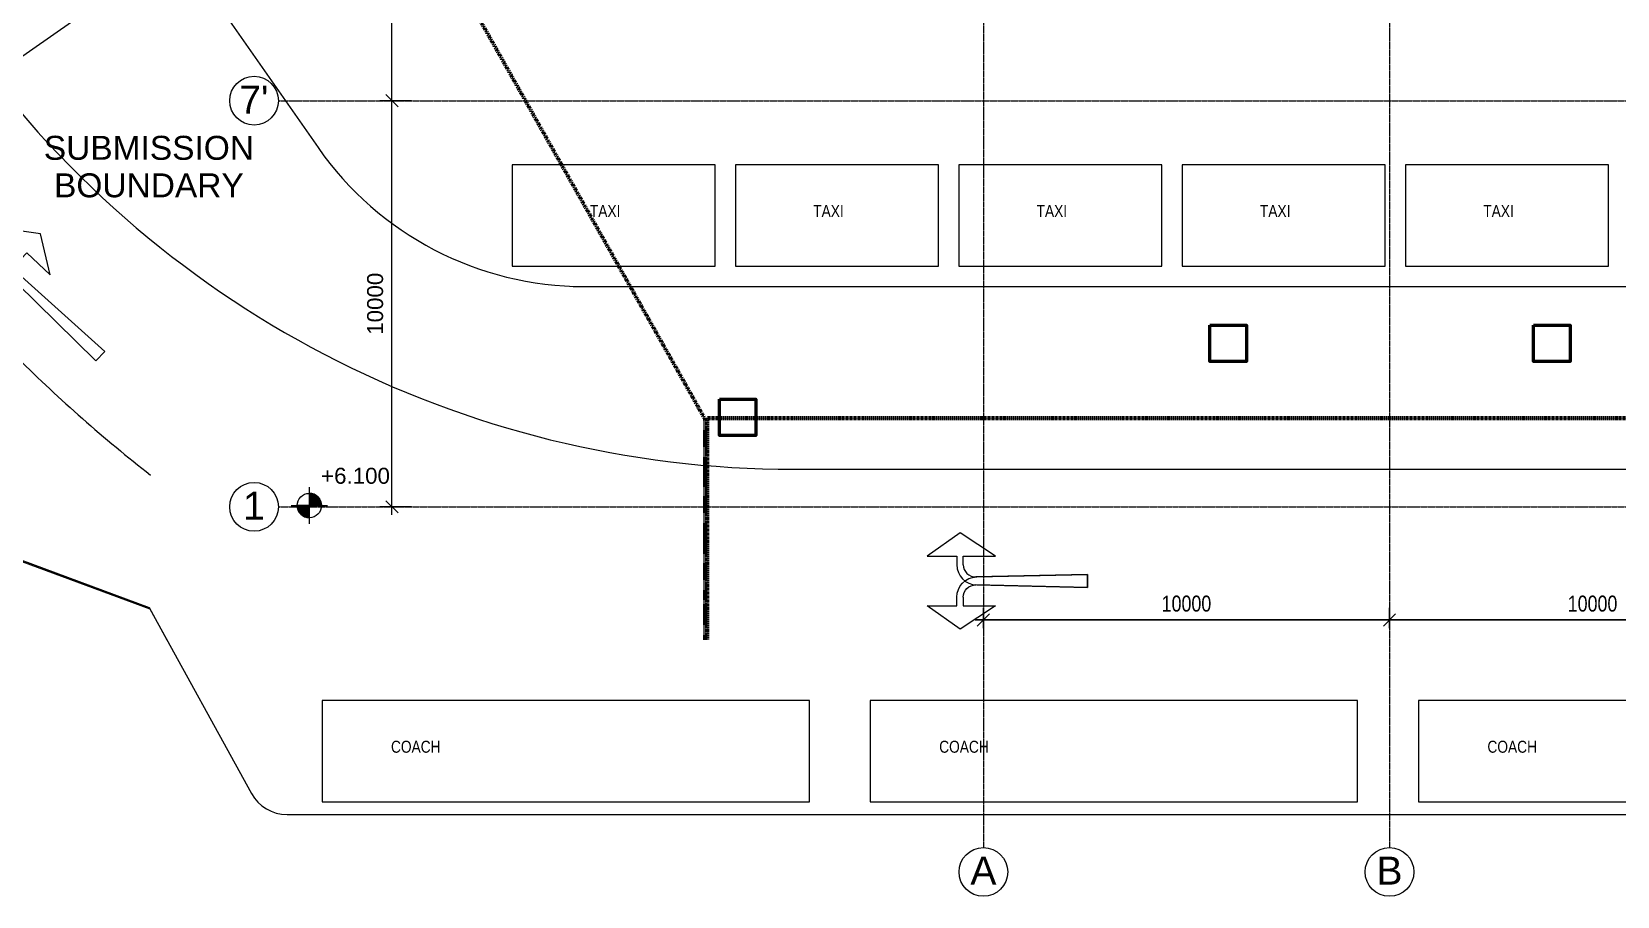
# Model space of a CAD drawing. Header units: millimetres. Extents: x -1578195 to 622687, y -255792 to 391308.
# Drawn here: x -16584 to 22461, y 123417 to 144705 of the extents above; entities that cross this region are included whole.
import ezdxf

# ---------------------------------------------------------------- set-up
doc = ezdxf.new("R2010")
doc.units = ezdxf.units.MM
for name, pattern in [('Dash dot', [14, 6, -4, 0, -4]), ('Double dash', [24.5, 10, -3, 2, -3, 2, -4.5]), ('Grid Line', [21, 12, -3, 3, -3])]:
    doc.linetypes.add(name, pattern=pattern)
for name, color, linetype, lineweight in [('0-1', 7, 'Continuous', 5), ('A-ANNO-DIMS', 7, 'Continuous', 9), ('A-DETL', 102, 'Continuous', 5), ('A-DETL-3', 102, 'Dash dot', 70), ('A-FLOR', 7, 'Continuous', 18), ('C-PROP-LINE', 7, 'Double dash', 70), ('G-ANNO-DIMS', 111, 'Continuous', 5), ('G-ANNO-TEXT', 7, 'Continuous', 5), ('OAP280_C', 210, 'Continuous', 50), ('OAP832', 7, 'Continuous', 9), ('OAP832_1', 7, 'Continuous', 9), ('S-COLS-3', 7, 'Continuous', 35), ('S-GRID-1', 7, 'Grid Line', 5), ('S-GRID-IDEN', 7, 'Continuous', 5), ('UNDERLINE', 10, 'Continuous', 35)]:
    doc.layers.add(name, color=color, linetype=linetype, lineweight=lineweight)
doc.styles.add('Arial', font='arial.ttf', dxfattribs={"height": 393.413174})
doc.styles.add('Arial Narrow_1', font='ARIALN.TTF', dxfattribs={"height": 294.984802})
doc.styles.add('Arial_11', font='arial.ttf', dxfattribs={"width": 0.8, "height": 12.5})
doc.styles.add('Arial_3', font='arial.ttf', dxfattribs={"height": 590.11976})
doc.styles.add('Arial_4', font='arial.ttf', dxfattribs={"height": 688.473054})
doc.dimstyles.new('Diagonal_-_2_0mm_Arial', dxfattribs={"dimscale": 304.8, "dimtxt": 500, "dimasz": 0.984252, "dimexe": 0.984252, "dimexo": 0.984252, "dimgap": 0.656168, "dimtad": 1, "dimdec": 0, "dimrnd": 5, "dimzin": 0, "dimdsep": 46, "dimtxsty": 'Arial_11', "dimblk1": 'OBLIQUE', "dimblk2": 'OBLIQUE', "dimsah": 1, "dimcen": 0.09, "dimdle": 0.656168, "dimadec": 0, "dimazin": 0, "dimtfac": 1, "dimtdec": 4, "dimtix": 1, "dimtmove": 0, "dimatfit": 3, "dimfxl": 1, "dimtvp": 1, "dimtolj": 1, "dimtzin": 0, "dimarcsym": 2})

# ---------------------------------------------------------------- blocks, each defined once
blk = doc.blocks.new('Grid - 3mm-2917264-B1_F PLAN _2 OF 2_')
at = {"layer": 'S-GRID-IDEN'}
blk.add_circle((0, 0), 3, dxfattribs=at)
blk = doc.blocks.new('Family - ___-2785461-B1_F PLAN _2 OF 2_')
at = {"layer": 'C-PROP-LINE'}
for p, q in [((-9024, 151156), (0, 135156)), ((0, 135156), (0, 130728)), ((0, 130728), (0, 130471)), ((0, 130471), (0, 129732))]:
    blk.add_line(p, q, dxfattribs=at)
blk = doc.blocks.new('Family - ___-36030423-B1_F PLAN _2 OF 2_')
at = {"layer": 'C-PROP-LINE'}
for p, q in [((-9024, 151156), (0, 135156)), ((0, 135156), (0, 130728)), ((0, 130728), (0, 130471)), ((0, 130471), (0, 129732))]:
    blk.add_line(p, q, dxfattribs=at)
blk = doc.blocks.new('Dims-B1-FPLAN_2OF2__dwg__Oblique-5772980-B1_F PLAN _2 OF 2_')
at = {"layer": 'A-ANNO-DIMS'}
blk.add_line((-0.5, -0.5), (0.5, 0.5), dxfattribs=at)
blk = doc.blocks.new('_Oblique')
at = {"color": 0, "linetype": 'ByBlock', "lineweight": -2}
blk.add_line((-0.5, -0.5), (0.5, 0.5), dxfattribs=at)
blk = doc.blocks.new('*D178')
at = {"layer": 'A-ANNO-DIMS', "color": 0, "lineweight": -2, "transparency": 16777216}
for p, q in [((6851, 130020), (6851, 130520)), ((16851, 130020), (16851, 130520)), ((6651, 130220), (17051, 130220))]:
    blk.add_line(p, q, dxfattribs=at)
at = {"layer": 'Defpoints', "color": 0, "transparency": 16777216}
for p in [(16851, 130220), (6851, 129720), (16851, 129720)]:
    blk.add_point(p, dxfattribs=at)
at = {"layer": 'A-ANNO-DIMS', "color": 0, "lineweight": -2, "transparency": 16777216, "xscale": 299.9999999999999, "yscale": 299.9999999999999, "zscale": 299.9999999999999, "rotation": 180}
blk.add_blockref('_Oblique', (6851, 130220), dxfattribs=at)
at = {"layer": 'A-ANNO-DIMS', "color": 0, "lineweight": -2, "transparency": 16777216, "xscale": 299.9999999999999, "yscale": 299.9999999999999, "zscale": 299.9999999999999}
blk.add_blockref('_Oblique', (16851, 130220), dxfattribs=at)
at = {"layer": 'A-ANNO-DIMS', "color": 0, "transparency": 16777216, "insert": (11851, 130621), "char_height": 12.5, "attachment_point": 5, "style": 'Arial_11'}
blk.add_mtext('\\A1;{\\H31.473x;10000}', dxfattribs=at)
blk = doc.blocks.new('*D179')
at = {"layer": 'A-ANNO-DIMS', "color": 0, "lineweight": -2, "transparency": 16777216}
for p, q in [((16851, 130020), (16851, 130520)), ((26851, 130020), (26851, 130520)), ((16651, 130220), (27051, 130220))]:
    blk.add_line(p, q, dxfattribs=at)
at = {"layer": 'Defpoints', "color": 0, "transparency": 16777216}
for p in [(26851, 130220), (16851, 129720), (26851, 129720)]:
    blk.add_point(p, dxfattribs=at)
at = {"layer": 'A-ANNO-DIMS', "color": 0, "lineweight": -2, "transparency": 16777216, "xscale": 299.9999999999999, "yscale": 299.9999999999999, "zscale": 299.9999999999999, "rotation": 180}
blk.add_blockref('_Oblique', (16851, 130220), dxfattribs=at)
at = {"layer": 'A-ANNO-DIMS', "color": 0, "lineweight": -2, "transparency": 16777216, "xscale": 299.9999999999999, "yscale": 299.9999999999999, "zscale": 299.9999999999999}
blk.add_blockref('_Oblique', (26851, 130220), dxfattribs=at)
at = {"layer": 'A-ANNO-DIMS', "color": 0, "transparency": 16777216, "insert": (21851, 130621), "char_height": 12.5, "attachment_point": 5, "style": 'Arial_11'}
blk.add_mtext('\\A1;{\\H31.473x;10000}', dxfattribs=at)
blk = doc.blocks.new('Spot Elevations - Spot Elevation - Exterior Filled-23614-B1_F PLAN _1 OF 2_')
at = {"layer": 'G-ANNO-DIMS'}
h = blk.add_hatch(color=256, dxfattribs=at)
edge = h.paths.add_edge_path(flags=0)
edge.add_arc((-2.24, 2.25), 1.5, 180, 270, ccw=False)
edge.add_line((-3.74, 2.25), (-2.24, 2.25))
edge.add_line((-2.24, 2.25), (-2.24, 0.75))
h = blk.add_hatch(color=256, dxfattribs=at)
edge = h.paths.add_edge_path(flags=0)
edge.add_arc((-2.24, 2.25), 1.5, 0, 90, ccw=False)
edge.add_line((-0.74, 2.25), (-2.24, 2.25))
edge.add_line((-2.24, 2.25), (-2.24, 3.75))
for p, q in [((-2.24, 0), (-2.24, 4.5)), ((-4.49, 2.25), (0.01, 2.25)), ((-2.24, 2.25), (-3.74, 2.25)), ((-2.24, 3.75), (-2.24, 2.25)), ((-2.24, 0.75), (-2.24, 2.25)), ((-2.24, 2.25), (-0.74, 2.25))]:
    blk.add_line(p, q, dxfattribs=at)
blk.add_circle((-2.24, 2.25), 1.5, dxfattribs=at)
for start, end in [(180, 270), (360, 90)]:
    blk.add_arc((-2.24, 2.25), 1.5, start, end, dxfattribs=at)
blk = doc.blocks.new('TRA')
at = {"layer": 'A-FLOR'}
for p, q in [((-578082, 147191), (-574352, 141850)), ((-577796, 146781), (-582403, 143563)), ((-568073, 138431), (-552890, 138431)), ((-552890, 138431), (-512198, 138431)), ((-552890, 138431), (-512198, 138431)), ((-562642, 133931), (-513355, 133931)), ((-585663, 133148), (-578496, 130495)), ((-578496, 130495), (-575993, 125948)), ((-575117, 125431), (-521632, 125431))]:
    blk.add_line(p, q, dxfattribs=at)
for centre, radius, start, end in [((-562642, 158931), 25000, 214.93, 270), ((-567793, 146431), 8000, 214.93, 270), ((-575117, 126431), 1000, 208.8371, 270.0011)]:
    blk.add_arc(centre, radius, start, end, dxfattribs=at)

msp = doc.modelspace()

# ---------------------------------------------------------------- linework, layer by layer
at = {"layer": 'A-ANNO-DIMS'}
for p, q in [((-7713.3, 132806.2), (-7713.3, 202630.8)), ((-7232.3, 133006.2), (-8013.3, 133006.2))]:
    msp.add_line(p, q, dxfattribs=at)
at = {"layer": 'A-ANNO-DIMS', "flags": 128}
msp.add_lwpolyline([(-7232.3, 143006.2), (-8013.3, 143006.2)], dxfattribs=at)
at = {"layer": 'A-DETL'}
for p, q in [((6276.6, 132369.1), (5467.8, 131793.9)), ((7149, 131793.9), (6276.6, 132369.1)), ((5467.8, 131793.9), (6196.6, 131793.9)), ((6196.6, 131793.9), (6196.6, 131582.2)), ((6356.6, 131580.3), (6356.6, 131793.9)), ((6356.6, 131793.9), (7149, 131793.9)), ((9416.6, 131341.5), (6663.3, 131280.4)), ((9416.6, 131021.5), (9416.6, 131341.5)), ((6685.4, 131082.3), (9416.6, 131021.5))]:
    msp.add_line(p, q, dxfattribs=at)
at = {"layer": 'A-DETL', "extrusion": (0, 0, -1)}
for p, q in [((6685.4, 131280.7), (9416.6, 131341.5)), ((9416.6, 131341.5), (9416.6, 131021.5)), ((9416.6, 131021.5), (6663.3, 131082.7)), ((6276.6, 129993.9), (5467.8, 130569.1)), ((5467.8, 130569.1), (6196.6, 130569.1)), ((6196.6, 130569.1), (6196.6, 130780.9)), ((7149, 130569.1), (6276.6, 129993.9)), ((6356.6, 130782.7), (6356.6, 130569.1)), ((6356.6, 130569.1), (7149, 130569.1))]:
    msp.add_line(p, q, dxfattribs=at)
at = {"layer": 'A-DETL'}
msp.add_lwpolyline([(-15006, 136599), (-14786.7, 136832.1), (-16834.2, 138673.9, -0.4207693), (-16852.1, 139102.5), (-16705.8, 139258.1), (-16128.6, 138715.2), (-16370, 139731.9), (-17353.2, 139867.1), (-16822.3, 139367.8), (-16967.4, 139213.5, 0.4077774), (-16953.8, 138514.5), (-15006, 136599)], format="xyb", dxfattribs=at)
for centre, radius, start, end in [((6696.5, 131582.1), 499.9, 179.99087, 268.72897), ((6656.6, 131580.3), 300, 179.99935, 271.2788)]:
    msp.add_arc(centre, radius, start, end, dxfattribs=at)
at = {"layer": 'A-DETL', "extrusion": (0, 0, -1)}
for centre, radius, start, end in [((-6696.5, 130781), 499.9, 359.99107, 88.72916), ((-6656.6, 130782.7), 300, 359.99955, 91.279)]:
    msp.add_arc(centre, radius, start, end, dxfattribs=at)
at = {"layer": 'A-DETL-3'}
for p, q in [((48, 135188.2), (47.8, 129732.2)), ((124402.4, 135182.9), (48, 135188.2))]:
    msp.add_line(p, q, dxfattribs=at)
at = {"layer": 'A-FLOR'}
for p, q in [((-3253.9, 138430.6), (52620.6, 138430.6)), ((-18973, 132481.7), (-13691.5, 130525.7)), ((-13691.5, 130525.7), (-13255.1, 129732.2))]:
    msp.add_line(p, q, dxfattribs=at)
at = {"layer": 'OAP280_C'}
for points in [[(12426.1, 137481.1), (13326.1, 137481.1), (13326.1, 136581.1), (12426.1, 136581.1)], [(20401.1, 137481.1), (21301.1, 137481.1), (21301.1, 136581.1), (20401.1, 136581.1)], [(350.7, 135661.2), (1250.7, 135661.2), (1250.7, 134761.2), (350.7, 134761.2)]]:
    msp.add_lwpolyline(points, close=True, dxfattribs=at)
at = {"layer": 'OAP832', "ltscale": 2}
msp.add_arc((8774.7, 162582.3), 36500, 225.24196, 232.07692, dxfattribs=at)
at = {"layer": 'OAP832_1', "linetype": 'Continuous'}
for points in [[(-4753.9, 138930.6), (246.1, 138930.6), (246.1, 141430.6), (-4753.9, 141430.6)], [(746.1, 138930.6), (5746.1, 138930.6), (5746.1, 141430.6), (746.1, 141430.6)], [(6246.1, 138930.6), (11246.1, 138930.6), (11246.1, 141430.6), (6246.1, 141430.6)], [(11746.1, 138930.6), (16746.1, 138930.6), (16746.1, 141430.6), (11746.1, 141430.6)], [(17246.1, 138930.6), (22246.1, 138930.6), (22246.1, 141430.6), (17246.1, 141430.6)], [(-9433.7, 125740.5), (2566.3, 125740.5), (2566.3, 128240.5), (-9433.7, 128240.5)], [(4066.3, 125740.5), (16066.3, 125740.5), (16066.3, 128240.5), (4066.3, 128240.5)], [(17566.3, 125740.5), (29566.3, 125740.5), (29566.3, 128240.5), (17566.3, 128240.5)]]:
    msp.add_3dface(points, dxfattribs=at)
at = {"layer": 'S-COLS-3'}
for p, q in [((13326.1, 137481.1), (12426.1, 137481.1)), ((12426.1, 137481.1), (12426.1, 136581.1)), ((13326.1, 136581.1), (13326.1, 137481.1)), ((21301.1, 137481.1), (20401.1, 137481.1)), ((20401.1, 137481.1), (20401.1, 136581.1)), ((21301.1, 136581.1), (21301.1, 137481.1)), ((12426.1, 136581.1), (13326.1, 136581.1)), ((20401.1, 136581.1), (21301.1, 136581.1)), ((1250.7, 135661.2), (350.7, 135661.2)), ((350.7, 135661.2), (350.7, 134761.2)), ((1250.7, 134761.2), (1250.7, 135661.2)), ((350.7, 134761.2), (1250.7, 134761.2))]:
    msp.add_line(p, q, dxfattribs=at)
at = {"layer": 'S-GRID-1'}
for p, q in [((6851.5, 210596.3), (6851, 124617)), ((16851.5, 210672.6), (16851, 124617)), ((-10508.2, 143006.2), (128177.3, 143005.5)), ((-10508.3, 133006.2), (128177.3, 133005.5))]:
    msp.add_line(p, q, dxfattribs=at)

# ---------------------------------------------------------------- block references
at = {"xscale": 300, "yscale": 300, "zscale": 300}
for p, rotation in [((-7713.3, 143006.2), 90), ((-7713.3, 143006.2), 270), ((-7713.3, 133006.2), 270)]:
    msp.add_blockref('Dims-B1-FPLAN_2OF2__dwg__Oblique-5772980-B1_F PLAN _2 OF 2_', p, dxfattribs=dict(at, rotation=rotation))
at = {"layer": '0-1', "rotation": 359.9997000009001}
for name in ['Family - ___-2785461-B1_F PLAN _2 OF 2_', 'Family - ___-36030423-B1_F PLAN _2 OF 2_']:
    msp.add_blockref(name, (0, 0), dxfattribs=at)
at = {"layer": 'G-ANNO-DIMS', "xscale": 199.9999999999998, "yscale": 199.9999999999998, "zscale": 199.9999999999998}
msp.add_blockref('Spot Elevations - Spot Elevation - Exterior Filled-23614-B1_F PLAN _1 OF 2_', (-9299.9, 132587.9), dxfattribs=at)
at = {"layer": 'S-GRID-IDEN', "xscale": 199.9999999999998, "yscale": 199.9999999999998, "zscale": 199.9999999999998}
for p, rotation in [((-11108.2, 143006.2), 269.9996999999992), ((-11108.3, 133006.2), 269.9996999999992), ((6851, 124017), 179.9996999996851), ((16851, 124017), 179.9996999996851)]:
    msp.add_blockref('Grid - 3mm-2917264-B1_F PLAN _2 OF 2_', p, dxfattribs=dict(at, rotation=rotation))
at = {"layer": 'UNDERLINE'}
msp.add_blockref('TRA', (564819.1, 0), dxfattribs=at)

# ---------------------------------------------------------------- texts
at = {"layer": 'A-ANNO-DIMS', "insert": (-8326, 138006.2), "char_height": 393.41, "width": 1824, "attachment_point": 2, "rotation": 90, "line_spacing_factor": 0.938532, "style": 'Arial'}
msp.add_mtext('10000', dxfattribs=at)
at = {"layer": 'G-ANNO-DIMS', "insert": (-9459.1, 133968), "char_height": 393.41, "width": 2020.8, "attachment_point": 1, "line_spacing_factor": 0.938532, "style": 'Arial'}
msp.add_mtext('+6.100', dxfattribs=at)
at = {"layer": 'G-ANNO-TEXT'}
for s, insert, char_height, width, attachment_point, line_spacing_factor, style in [('SUBMISSION\\PBOUNDARY', (-13698.5, 142140.9), 590.12, 6156, 2, 0.938532, 'Arial_3'), ('TAXI', (-2839.3, 140436.8), 294.98, 900, 1, 0.968573, 'Arial Narrow_1'), ('TAXI', (2660.7, 140436.8), 294.98, 900, 1, 0.968573, 'Arial Narrow_1'), ('TAXI', (8160.7, 140436.8), 294.98, 900, 1, 0.968573, 'Arial Narrow_1'), ('TAXI', (13660.7, 140436.8), 294.98, 900, 1, 0.968573, 'Arial Narrow_1'), ('TAXI', (19160.7, 140436.8), 294.98, 900, 1, 0.968573, 'Arial Narrow_1'), ('COACH', (-7737.4, 127246.7), 294.98, 900, 1, 0.968573, 'Arial Narrow_1'), ('COACH', (5762.6, 127246.7), 294.98, 900, 1, 0.968573, 'Arial Narrow_1'), ('COACH', (19262.6, 127246.7), 294.98, 900, 1, 0.968573, 'Arial Narrow_1')]:
    msp.add_mtext(s, dxfattribs=dict(at, insert=insert, char_height=char_height, width=width, attachment_point=attachment_point, line_spacing_factor=line_spacing_factor, style=style))
at = {"layer": 'S-GRID-IDEN', "attachment_point": 2, "line_spacing_factor": 0.938532, "style": 'Arial_4'}
for s, insert, char_height, width in [("7'", (-11113.4, 143377.3), 688.47, 856.758), ('1', (-11113.4, 133377.3), 688.5, 638.369), ('A', (6851.3, 124392.9), 688.5, 764.362), ('B', (16851.3, 124392.9), 688.5, 764.362)]:
    msp.add_mtext(s, dxfattribs=dict(at, insert=insert, char_height=char_height, width=width))

# ---------------------------------------------------------------- dimensions: what is measured, and where the dimension line sits
at = {"layer": 'A-ANNO-DIMS'}
for base, p1, p2, picture, middle in [((16851.5, 130219.9), (6851.4, 129719.9), (16851.5, 129719.9), '*D178', (11851.4, 130620.8)), ((26851.1, 130219.9), (16851.1, 129719.9), (26851.1, 129719.8), '*D179', (21851.1, 130620.7))]:
    dim = msp.add_linear_dim(base=base, p1=p1, p2=p2, text='{\\H31.473x;<>}', dimstyle='Diagonal_-_2_0mm_Arial', override={"dimpost": '<>', "dimtmove": 1, "dimarcsym": 2}, dxfattribs=at)
    dim.commit()
    dim.dimension.update_dxf_attribs({"geometry": picture, "text_midpoint": middle})

doc.saveas('drawing.dxf')
